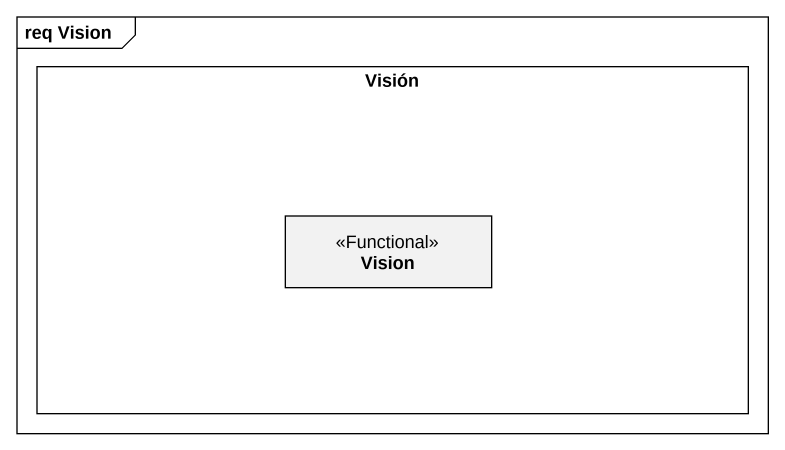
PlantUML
@startuml
mainframe req Vision
hide circle
hide empty members
rectangle Visión {
  class Vision <<Functional>>
}
@enduml
